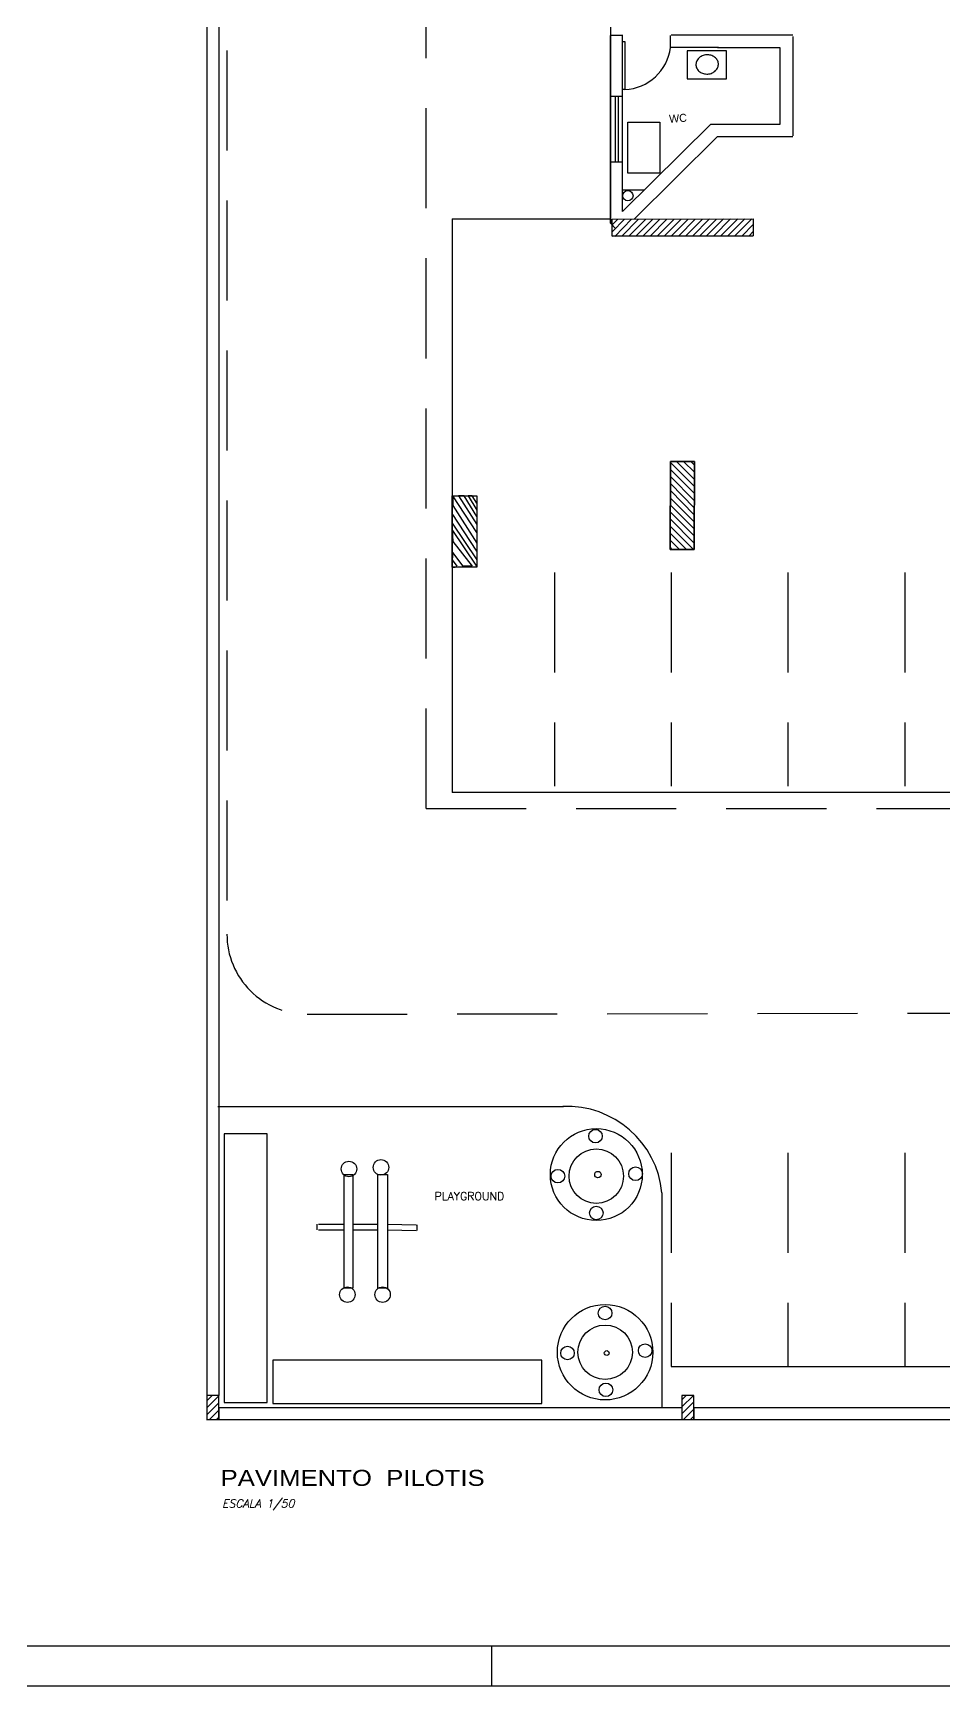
# Model space of a CAD drawing. Extents: x -175055 to -48386, y 10342 to 134050.
# Drawn here: x -84464.8 to -84237.2, y 98131.9 to 98545 of the extents above; entities that cross this region are included whole.
import ezdxf

# ---------------------------------------------------------------- set-up
doc = ezdxf.new("R2010")
doc.units = 0
doc.header["$LTSCALE"] = 50
doc.header["$MEASUREMENT"] = 0
doc.linetypes.add('HIDDENX2', pattern=[0.75, 0.5, -0.25])
doc.layers.get('0').update_dxf_attribs({"linetype": 'CONTINUOUS'})
doc.layers.add('ABE', color=7, linetype='CONTINUOUS')
doc.styles.add('ITALICC', font='italicc', dxfattribs={"height": 4})
doc.styles.add('ROMANS', font='romans', dxfattribs={"height": 12})
doc.styles.add('TECHNIC', font='te______.pfb', dxfattribs={"width": 1.2, "height": 30})

# ---------------------------------------------------------------- blocks, each defined once
blk = doc.blocks.new('*X9')
at = {"color": 0}
for p, q in [((-2903, -799.3), (-2888.6, -785)), ((-2903, -790.5), (-2897.5, -785)), ((-2903, -808.1), (-2888, -793.1)), ((-2901, -815), (-2888, -802)), ((-2892.1, -815), (-2888, -810.8))]:
    blk.add_line(p, q, dxfattribs=at)
blk = doc.blocks.new('*X8')
at = {"color": 0}
for p, q in [((-3496.4, -791.7), (-3489.7, -785)), ((-3496.4, -800.6), (-3481.4, -785.6)), ((-3496.4, -809.4), (-3481.4, -794.4)), ((-3493.2, -815), (-3481.4, -803.2)), ((-3484.3, -815), (-3481.4, -812.1))]:
    blk.add_line(p, q, dxfattribs=at)
blk = doc.blocks.new('*X2')
at = {"color": 0}
for p, q in [((812.5, 716.2), (812.5, 723.5)), ((818.7, 709.9), (818.7, 729.7)), ((825, 703.7), (825, 733.7)), ((831.2, 697.4), (831.2, 727.4)), ((837.5, 691.2), (837.5, 721.2)), ((843.7, 684.9), (843.7, 714.9)), ((850, 678.7), (850, 708.7)), ((856.2, 672.4), (856.2, 702.4)), ((862.5, 666.2), (862.5, 696.2)), ((868.7, 659.9), (868.7, 689.9)), ((875, 653.7), (875, 683.7)), ((881.2, 647.4), (881.2, 677.4)), ((887.5, 641.2), (887.5, 671.2)), ((893.7, 634.9), (893.7, 664.9)), ((900, 628.7), (900, 658.7)), ((906.2, 622.4), (906.2, 652.4)), ((912.5, 616.2), (912.5, 646.2)), ((918.7, 609.9), (918.7, 639.9)), ((925, 603.7), (925, 633.7)), ((931.2, 597.4), (931.2, 627.4)), ((937.5, 599.3), (937.5, 621.2)), ((943.7, 605.5), (943.7, 614.9))]:
    blk.add_line(p, q, dxfattribs=at)
blk = doc.blocks.new('*X1')
at = {"color": 0}
for p, q in [((425, 1600.6), (447.4, 1623)), ((425, 1609.4), (438.6, 1623)), ((425, 1618.3), (429.7, 1623)), ((425, 1591.7), (455, 1621.7)), ((425, 1582.9), (455, 1612.9)), ((425, 1574.1), (455, 1604.1)), ((425, 1565.2), (455, 1595.2)), ((425, 1556.4), (455, 1586.4)), ((425, 1547.6), (455, 1577.6)), ((425, 1538.7), (455, 1568.7)), ((425, 1529.9), (455, 1559.9)), ((425, 1521), (455, 1551)), ((425.8, 1513), (455, 1542.2)), ((434.6, 1513), (455, 1533.4)), ((443.5, 1513), (455, 1524.5)), ((452.3, 1513), (455, 1515.7))]:
    blk.add_line(p, q, dxfattribs=at)

msp = doc.modelspace()

# ---------------------------------------------------------------- linework, layer by layer
at = {"layer": 'ABE', "color": 5}
for p, q in [((-84421.33, 98204.48), (-84421.33, 98770.91)), ((-84418.33, 98204.48), (-84418.33, 98768.11)), ((-84320.55, 98637.33), (-84320.55, 98497.47)), ((-84317.55, 98544.38), (-84320.55, 98544.38)), ((-84320.55, 98497.47), (-84320.55, 98544.38)), ((-84317.59, 98544.56), (-84317.59, 98542.96)), ((-84305.55, 98541.38), (-84305.55, 98544.38)), ((-84305.39, 98544.56), (-84274.99, 98544.56)), ((-84317.55, 98500.38), (-84317.55, 98541.38)), ((-84293.55, 98541.38), (-84305.55, 98541.38)), ((-84293.79, 98541.36), (-84278.19, 98541.36)), ((-84278.19, 98541.36), (-84278.19, 98522.16)), ((-84274.99, 98544.16), (-84274.99, 98519.36)), ((-84317.57, 98529.13), (-84320.57, 98529.13)), ((-84319.41, 98529), (-84319.41, 98513)), ((-84318.61, 98529), (-84318.61, 98513)), ((-84317.55, 98500.38), (-84295.59, 98522.16)), ((-84278.19, 98522.16), (-84295.59, 98522.16)), ((-84314.63, 98498.47), (-84293.77, 98519.16)), ((-84293.77, 98519.16), (-84274.99, 98519.16)), ((-84317.57, 98512.73), (-84320.57, 98512.73)), ((-84312.19, 98505.76), (-84317.59, 98505.76)), ((-84360.11, 98498.56), (-84320.55, 98498.56)), ((-84360.11, 98498.56), (-84360.11, 98355.17)), ((-84319.18, 98496.1), (-84320.55, 98497.47)), ((-84320.13, 98498.46), (-84284.89, 98498.58)), ((-84320.13, 98498.46), (-84284.89, 98498.58)), ((-84320.12, 98494.21), (-84284.87, 98494.34)), ((-84284.87, 98494.34), (-84320.12, 98494.21)), ((-84305.64, 98415.96), (-84305.56, 98437.96)), ((-84305.64, 98415.96), (-84305.56, 98437.96)), ((-84305.64, 98415.96), (-84305.56, 98437.96)), ((-84305.64, 98415.96), (-84305.56, 98437.96)), ((-84305.64, 98415.96), (-84305.56, 98437.96)), ((-84305.64, 98415.96), (-84305.56, 98437.96)), ((-84305.56, 98437.96), (-84299.56, 98437.94)), ((-84305.56, 98437.96), (-84299.56, 98437.94)), ((-84305.56, 98437.96), (-84299.56, 98437.94)), ((-84305.56, 98437.96), (-84299.56, 98437.94)), ((-84305.56, 98437.96), (-84299.56, 98437.94)), ((-84305.56, 98437.96), (-84299.56, 98437.94)), ((-84299.56, 98437.94), (-84299.64, 98415.94)), ((-84299.56, 98437.94), (-84299.64, 98415.94)), ((-84299.56, 98437.94), (-84299.64, 98415.94)), ((-84299.56, 98437.94), (-84299.64, 98415.94)), ((-84299.56, 98437.94), (-84299.64, 98415.94)), ((-84299.56, 98437.94), (-84299.64, 98415.94)), ((-84359.91, 98429.35), (-84359.91, 98426.95)), ((-84353.91, 98420.15), (-84359.91, 98429.35)), ((-84358.51, 98429.35), (-84353.91, 98422.15)), ((-84357.11, 98429.35), (-84358.51, 98429.35)), ((-84353.91, 98424.15), (-84357.11, 98429.35)), ((-84356.11, 98429.35), (-84353.91, 98425.75)), ((-84355.11, 98429.35), (-84356.11, 98429.35)), ((-84353.91, 98427.55), (-84355.11, 98429.35)), ((-84360.11, 98424.95), (-84360.11, 98422.55)), ((-84353.91, 98415.55), (-84360.11, 98424.95)), ((-84359.91, 98426.95), (-84353.91, 98417.55)), ((-84353.91, 98425.75), (-84353.91, 98424.15)), ((-84360.11, 98422.55), (-84353.91, 98413.35)), ((-84360.11, 98420.95), (-84359.91, 98417.95)), ((-84353.91, 98411.75), (-84360.11, 98420.95)), ((-84353.91, 98422.15), (-84353.91, 98420.15)), ((-84359.91, 98417.95), (-84355.11, 98411.75)), ((-84353.91, 98417.55), (-84353.91, 98415.55)), ((-84359.91, 98415.15), (-84360.11, 98413.35)), ((-84360.11, 98413.35), (-84358.91, 98411.75)), ((-84357.31, 98411.75), (-84359.91, 98415.15)), ((-84353.91, 98413.35), (-84353.91, 98411.75)), ((-84299.64, 98415.94), (-84305.64, 98415.96)), ((-84299.64, 98415.94), (-84305.64, 98415.96)), ((-84299.64, 98415.94), (-84305.64, 98415.96)), ((-84299.64, 98415.94), (-84305.64, 98415.96)), ((-84299.64, 98415.94), (-84305.64, 98415.96)), ((-84299.64, 98415.94), (-84305.64, 98415.96)), ((-84304.14, 98415.95), (-84301.14, 98415.94)), ((-84304.14, 98415.95), (-84301.14, 98415.94)), ((-84360.11, 98411.55), (-84359.31, 98411.55)), ((-84355.11, 98411.75), (-84357.31, 98411.75)), ((-84129.91, 98355.17), (-84360.11, 98355.17)), ((-84418.68, 98276.71), (-84332.28, 98276.71)), ((-84307.68, 98255.11), (-84307.68, 98201.51)), ((-84393.88, 98247.31), (-84393.88, 98245.91)), ((-84393.48, 98247.31), (-84387.08, 98247.31)), ((-84384.68, 98247.31), (-84378.68, 98247.31)), ((-84376.28, 98247.31), (-84369.08, 98247.11)), ((-84368.88, 98247.11), (-84368.88, 98245.71)), ((-84393.48, 98245.91), (-84387.08, 98245.91)), ((-84384.68, 98245.91), (-84378.68, 98245.91)), ((-84376.28, 98245.91), (-84369.08, 98245.71)), ((-84305.35, 98211.75), (-83984.93, 98211.75)), ((-84418.38, 98201.51), (-84302.69, 98201.51)), ((-84418.38, 98201.51), (-84418.38, 98198.51)), ((-84299.69, 98201.51), (-84299.69, 98198.51)), ((-84299.65, 98201.51), (-84099.74, 98201.51)), ((-84421.49, 98198.51), (-83855.93, 98198.51))]:
    msp.add_line(p, q, dxfattribs=at)
at = {"layer": 'ABE', "color": 5, "linetype": 'HIDDENX2'}
for p, q in [((-84416.37, 98765.68), (-84416.37, 98319.78)), ((-84366.6, 98351.21), (-84366.6, 98621.07)), ((-84334.52, 98410.2), (-84334.52, 98356.82)), ((-84305.35, 98410.2), (-84305.35, 98356.82)), ((-84276.19, 98410.2), (-84276.19, 98356.82)), ((-84247.03, 98410.2), (-84247.03, 98356.82)), ((-84366.6, 98351.21), (-83859.1, 98351.21)), ((-84396.34, 98299.78), (-83985.48, 98300.51)), ((-84305.35, 98265.13), (-84305.35, 98211.75)), ((-84276.19, 98265.13), (-84276.19, 98211.75)), ((-84247.03, 98265.13), (-84247.03, 98211.75))]:
    msp.add_line(p, q, dxfattribs=at)
at = {"layer": 'ABE', "color": 6}
msp.add_line((-84756.58, 98141.91), (-83805.15, 98141.91), dxfattribs=at)
at = {"layer": 'ABE', "color": 0}
for p, q in [((-84350.15, 98131.91), (-84350.15, 98141.91)), ((-84781.58, 98131.91), (-83795.15, 98131.91))]:
    msp.add_line(p, q, dxfattribs=at)
at = {"layer": 'ABE', "color": 5}
for points in [[(-84317.55, 98542.88), (-84316.95, 98542.88), (-84316.95, 98530.88), (-84317.55, 98530.88)], [(-84301.39, 98540.56), (-84301.39, 98533.56), (-84291.59, 98533.56), (-84291.59, 98540.56)], [(-84316.19, 98509.96), (-84316.19, 98522.76), (-84308.19, 98522.76), (-84308.19, 98509.96)], [(-84320.12, 98494.21), (-84320.13, 98498.46), (-84284.89, 98498.58), (-84284.87, 98494.34)], [(-84299.64, 98415.94), (-84299.56, 98437.94), (-84305.56, 98437.96), (-84305.64, 98415.96)], [(-84305.56, 98437.96), (-84299.56, 98437.94), (-84299.64, 98415.94), (-84305.64, 98415.96)], [(-84299.64, 98415.94), (-84299.56, 98437.94), (-84305.56, 98437.96), (-84305.64, 98415.96)], [(-84305.56, 98437.96), (-84299.56, 98437.94), (-84299.64, 98415.94), (-84305.64, 98415.96)], [(-84360.11, 98411.55), (-84360.11, 98429.35), (-84353.91, 98429.35), (-84353.91, 98411.55)], [(-84417.08, 98269.91), (-84417.08, 98202.71), (-84406.28, 98202.71), (-84406.28, 98269.91)], [(-84384.88, 98259.71), (-84384.88, 98231.31), (-84387.08, 98231.31), (-84387.08, 98259.71)], [(-84376.28, 98259.71), (-84376.28, 98231.31), (-84378.68, 98231.31), (-84378.68, 98259.71)], [(-84337.68, 98213.31), (-84404.88, 98213.31), (-84404.88, 98202.51), (-84337.68, 98202.51)], [(-84418.38, 98198.51), (-84418.38, 98204.51), (-84421.38, 98204.51), (-84421.38, 98198.51)], [(-84299.69, 98198.51), (-84299.69, 98204.51), (-84302.69, 98204.51), (-84302.69, 98198.51)]]:
    msp.add_lwpolyline(points, close=True, dxfattribs=at)
msp.add_lwpolyline([(-84293.59, 98537.36, 0.113269), (-84293.86, 98538.24, 0.103435), (-84294.53, 98539, 0.092012), (-84295.46, 98539.45, 0.085295), (-84296.56, 98539.56, 0.085295), (-84297.64, 98539.29, 0.092012), (-84298.49, 98538.71, 0.103435), (-84299.05, 98537.87, 0.113269), (-84299.19, 98536.96, 0.113269), (-84298.92, 98536.08, 0.103435), (-84298.25, 98535.33, 0.092012), (-84297.32, 98534.88, 0.085295), (-84296.22, 98534.77, 0.085295), (-84295.14, 98535.03, 0.092012), (-84294.29, 98535.61, 0.103435), (-84293.73, 98536.45, 0.113269)], format="xyb", close=True, dxfattribs=at)
for centre, radius in [((-84316.19, 98504.36), 1.28), ((-84324.08, 98259.71), 11.48), ((-84324.28, 98269.31), 1.7), ((-84377.88, 98261.51), 1.93), ((-84324.08, 98259.31), 6.8), ((-84385.88, 98261.11), 1.93), ((-84333.68, 98259.31), 1.7), ((-84323.68, 98259.71), 0.8), ((-84314.28, 98259.91), 1.7), ((-84324.08, 98250.11), 1.7), ((-84386.28, 98229.71), 1.93), ((-84377.48, 98229.71), 1.93), ((-84321.88, 98215.31), 11.93), ((-84321.88, 98225.11), 1.7), ((-84321.88, 98215.31), 6.8), ((-84331.28, 98215.11), 1.7), ((-84321.48, 98215.11), 0.6), ((-84311.88, 98215.71), 1.7), ((-84321.68, 98205.91), 1.7)]:
    msp.add_circle(centre, radius, dxfattribs=at)
for centre, radius, start, end in [((-84317.46, 98542.87), 12, 272.4226, 352.8709), ((-84331.36, 98252.96), 23.77, 5.1816, 92.7088)]:
    msp.add_arc(centre, radius, start, end, dxfattribs=at)
at = {"layer": 'ABE', "color": 5, "linetype": 'HIDDENX2'}
msp.add_arc((-84396.37, 98319.78), 20, 180, 270.0776, dxfattribs=at)

# ---------------------------------------------------------------- block references
at = {"layer": 'ABE', "color": 5, "yscale": 0.2000000000007276, "zscale": 0.2}
for name, p, xscale, rotation in [('*X2', (-84271.53, 98278.19), -0.2000000000052217, 315.2007823177925), ('*X1', (-84215.69, 98113.05), -0.200000000004733, 359.8001409610363), ('*X1', (-84215.69, 98113.05), -0.200000000004733, 359.8001409610363)]:
    msp.add_blockref(name, p, dxfattribs=dict(at, xscale=xscale, rotation=rotation))
at = {"layer": 'ABE', "color": 5, "xscale": 0.1999999999970896, "yscale": 0.1999999999970896, "zscale": 0.1999999999970896}
for name in ['*X8', '*X9']:
    msp.add_blockref(name, (-83722.1, 98361.51), dxfattribs=at)

# ---------------------------------------------------------------- texts
at = {"layer": 'ABE', "color": 5}
msp.add_text('WC', height=2, rotation=4.0856, dxfattribs=at).set_placement((-84305.83, 98522.56))
for s, style, p in [('PLAYGROUND', 'ROMANS', (-84364.48, 98253.31)), ('ESCALA 1/50', 'ITALICC', (-84417.6, 98176.51))]:
    msp.add_text(s, height=2, dxfattribs=dict(at, style=style)).set_placement(p)
at = {"layer": 'ABE', "color": 5, "style": 'TECHNIC', "width": 1.2}
msp.add_text('PAVIMENTO  PILOTIS', height=4, dxfattribs=at).set_placement((-84417.95, 98181.91))

doc.saveas('drawing.dxf')
